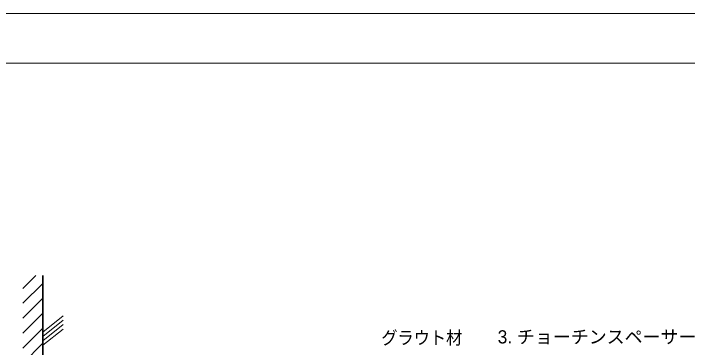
# Model space of a CAD drawing. Units: millimetres at full size, sheet at 1:2; details may follow other scales. Extents: x 2002 to 3684, y 1015 to 2203.
# Drawn here: x 2385 to 2891, y 1952 to 2203 of the extents above; entities that cross this region are included whole.
import ezdxf
from ezdxf.enums import TextEntityAlignment as Align

# ---------------------------------------------------------------- set-up
doc = ezdxf.new("R2010")
doc.units = ezdxf.units.MM
doc.header["$LTSCALE"] = 2
for name, color, linetype, lineweight in [('1 外形線', 7, 'Continuous', 35), ('2 細い実線', 3, 'Continuous', 20), ('6寸法線', 4, 'Continuous', 13), ('7 枠・タイトル', 7, 'Continuous', 13), ('Defpoints_2', 7, 'Continuous', 13)]:
    doc.layers.add(name, color=color, linetype=linetype, lineweight=lineweight)
doc.styles.add('ＭＳ Ｐゴシック', font='')
doc.styles.get('ＭＳ Ｐゴシック').set_extended_font_data('MS PGothic')

msp = doc.modelspace()

# ---------------------------------------------------------------- hatches: boundary and pattern name
at = {"layer": '2 細い実線'}
h = msp.add_hatch(dxfattribs=at)
h.set_pattern_fill('USER', color=256, style=0, pattern_type=2)
h.set_pattern_definition([(45, (2027.61, 1015.118), (-5.61266, 5.61266), [])])
h.paths.add_polyline_path([(2391.706, 1888.952), (2406.704, 1888.952), (2406.707, 2006.274), (2391.706, 2006.274)])

# ---------------------------------------------------------------- linework, layer by layer
at = {"layer": '1 外形線'}
msp.add_line((2406.704, 1890.672), (2406.706, 2006.273), dxfattribs=at)
at = {"layer": '2 細い実線'}
for p, q in [((2406.706, 1963.825), (2422, 1975.869)), ((2406.705, 1960.565), (2422.001, 1972.609)), ((2406.705, 1957.304), (2422, 1969.348)), ((2406.705, 1954.044), (2422, 1966.088))]:
    msp.add_line(p, q, dxfattribs=at)
at = {"layer": '7 枠・タイトル'}
msp.add_line((3628.559, 2165.893), (2057.863, 2165.893), dxfattribs=at)
at = {"layer": 'Defpoints_2'}
msp.add_lwpolyline([(2002.211, 1015.116), (3684.211, 1015.116), (3684.211, 2203.116), (2002.211, 2203.116)], close=True, dxfattribs=at)

# ---------------------------------------------------------------- texts
at = {"layer": '6寸法線', "style": 'ＭＳ Ｐゴシック', "width": 0.9}
msp.add_text('グラウト材', height=9.897, dxfattribs=at).set_placement((2661.072, 1951.615), align=Align.BOTTOM_LEFT)
at = {"layer": '6寸法線', "style": 'ＭＳ Ｐゴシック'}
msp.add_text('3. チョーチンスペーサー', height=9.897, dxfattribs=at).set_placement((2748.51, 1952.287), align=Align.BOTTOM_LEFT)

doc.saveas('drawing.dxf')
